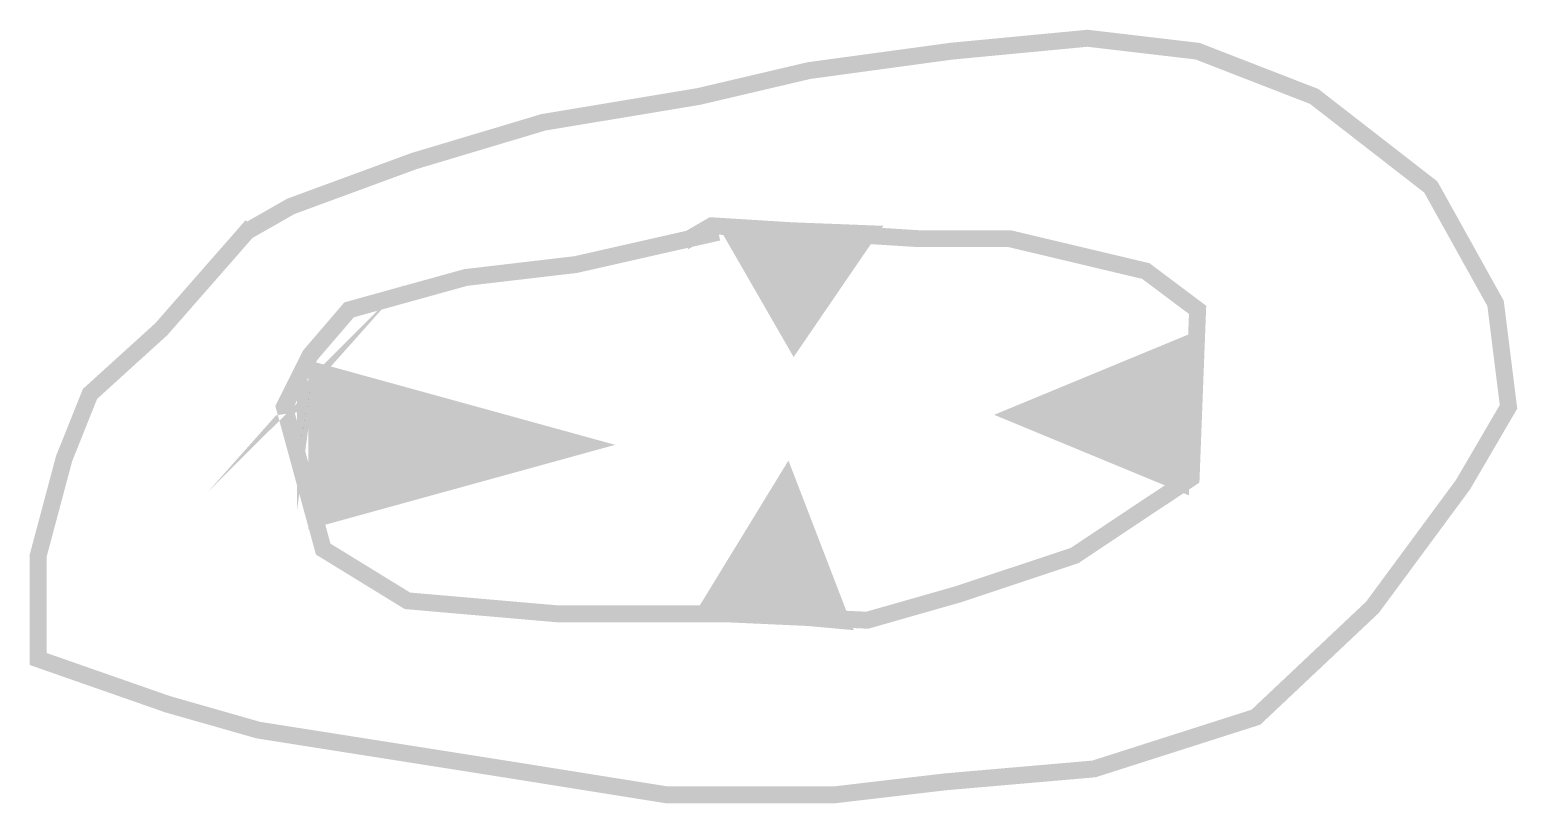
# Model space of a CAD drawing. Extents: x 0.06 to 8.86, y 0.03 to 4.6.
import ezdxf

# ---------------------------------------------------------------- set-up
doc = ezdxf.new("R2010")
doc.units = 0
doc.header["$MEASUREMENT"] = 0
doc.layers.get('0').update_dxf_attribs({"linetype": 'CONTINUOUS'})

msp = doc.modelspace()

# ---------------------------------------------------------------- linework, layer by layer
for points, const_width in [([(1.378479391823333, 3.440677268656697), (0.8424040759458726, 2.829001311034501), (0.4212020664574462, 2.446703858616131), (0.26803765793873, 2.064406378070423), (0.1148733063890406, 1.490960171315527), (0.1148733063890406, 0.8792842136933314), (0.8806951780755481, 0.6116759857495366), (1.416770493953015, 0.4587569822803172), (2.871832090035699, 0.2293785052038255), (3.829109415401585, 0.07645952986194693), (4.824677842897147, 0.07645952986194693), (5.475626465163648, 0.1529190315965566), (6.356321643239196, 0.2293785052038255), (7.313598968605082, 0.5352164840149269), (8.002838636032239, 1.185122192504429), (8.538913951909699, 1.911487374601204), (8.806951666817449, 2.370244356881521), (8.730369462558091, 2.981920314503721), (8.347458498230328, 3.670055745733189), (7.658218830803171, 4.205272201620779), (6.968979106406994, 4.472880457691911), (6.31803054110952, 4.54933993129918), (5.513917567293331, 4.472880457691911), (4.671513491347458, 4.358191205089998), (4.020564869080958, 4.205272201620779), (3.101578645844753, 4.052353226278896), (2.335756774158239, 3.822974749202408), (1.608225947632387, 3.555366521258613), (1.340188289693657, 3.402447517789394)], 0.1), ([(4.135438175469991, 3.402447517789394), (3.293034099524125, 3.211298763452872), (2.642085477257625, 3.134839289845599), (1.952845809830468, 2.943690535509077), (1.723099254021421, 2.676082307565282), (1.569934845502705, 2.370244328754184), (1.799681458280779, 1.529189894055493), (2.297465672028563, 1.223351915244395), (3.178160793135085, 1.146892413509786), (4.173729277599674, 1.146892413509786), (5.016133353545546, 1.10866269076982), (5.552208669423006, 1.261581666111702), (6.241448336850156, 1.49096014318819), (6.930688004277312, 1.949717125468507), (6.968979106406994, 2.943690535509077), (6.662650346338582, 3.173069012585565), (5.858537372522392, 3.364217766922091), (5.322462056644932, 3.364217766922091), (4.097147073340316, 3.44067724052936), (3.933290969347055, 3.345717583406451)], 0.1), ([(1.725138715853113, 2.522175898563273), (1.669236109442203, 2.117384226869209), (1.669236109442203, 2.452384233197549), (1.69718743155947, 2.480300916107645), (1.585382218737642, 2.354675905876483), (1.68321175158902, 2.368634247331531)], 0.05), ([(1.725138715853113, 2.480300916107645), (1.669236109442203, 2.187175913189694), (1.669236109442203, 2.382592567831821)], 0.0001)]:
    msp.add_lwpolyline(points, dxfattribs=dict(const_width=const_width))
for points in [[(4.580756765025972, 2.664496798551887, 0, 1, 0), (4.611379376331507, 3.459656775793473, 1, 1, 0)], [(5.766232515489779, 2.323017962990132, 0, 0.9533133905000131, 0), (6.91895510244332, 2.323017962990132, 0, 0.9533133905000131, 0)], [(3.525702596521282, 2.145501040221636, 0, 1, 0), (1.71194027574021, 2.145501040221636, 1, 1, 0)], [(4.550134203629597, 2.052835299769514, 0, 0.9511854021732494, 0), (4.462750861078852, 1.092859504759058, 0, 0.9511854021732494, 0)]]:
    msp.add_lwpolyline(points, format="xyseb")

doc.saveas('drawing.dxf')
